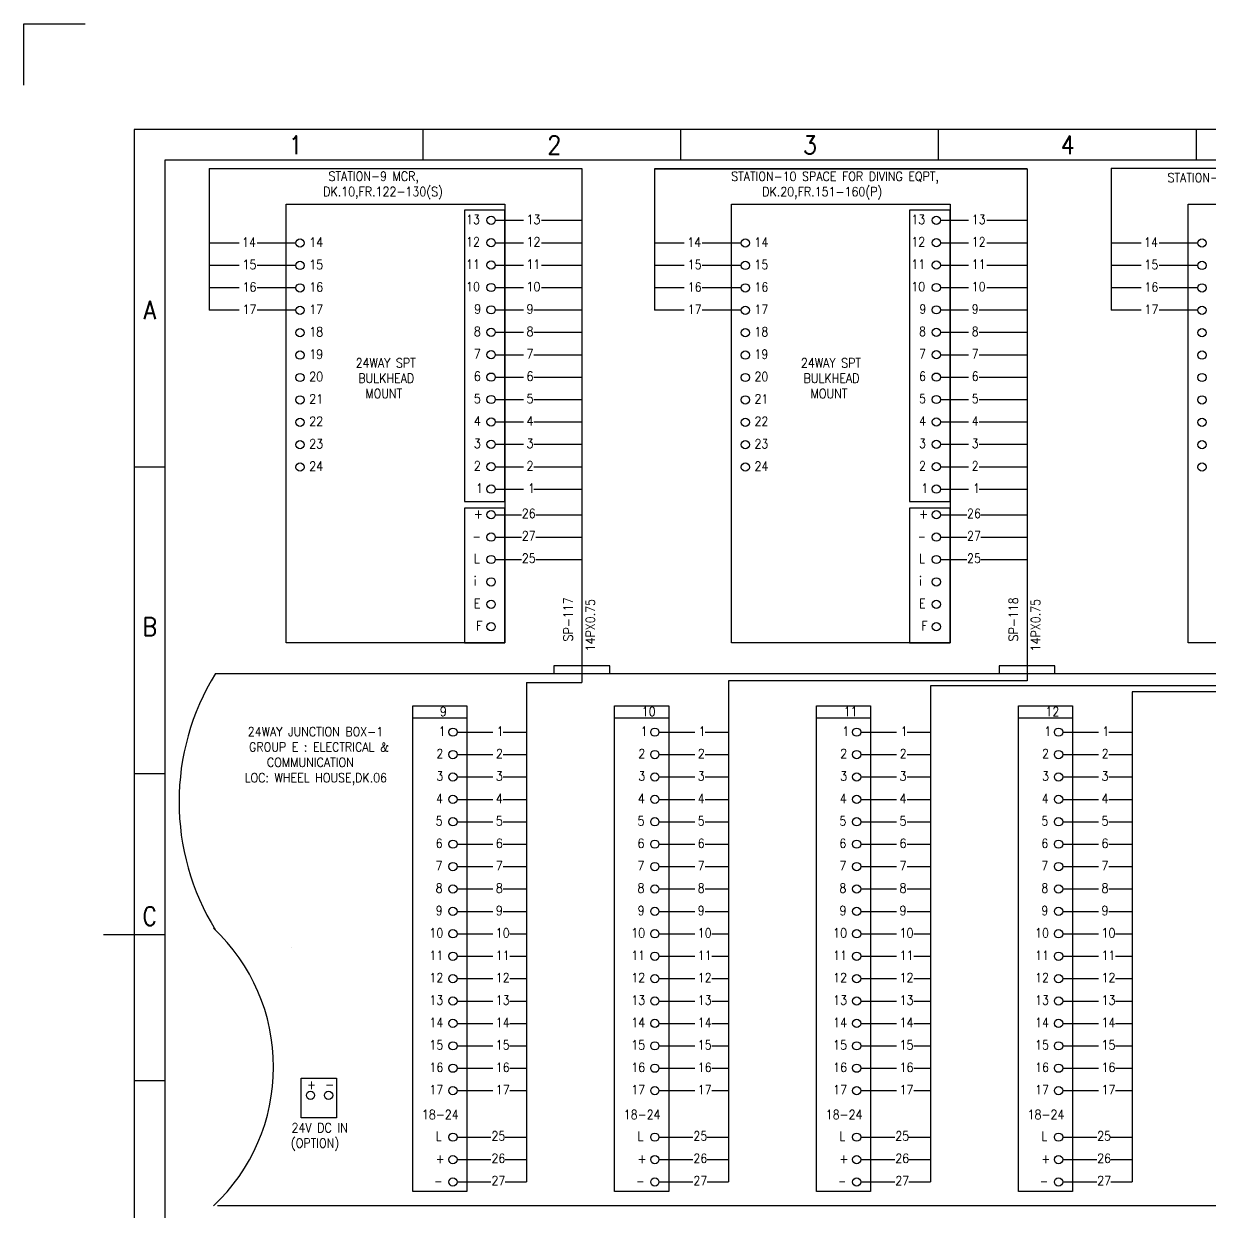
# Model space of a CAD drawing. Header units: inches. Extents: x 36 to 5114, y 9 to 306.
# Drawn here: x 3762.6 to 3955.8, y 112.6 to 306.1 of the extents above; entities that cross this region are included whole.
import ezdxf
from ezdxf.enums import TextEntityAlignment as Align

# ---------------------------------------------------------------- set-up
doc = ezdxf.new("R2010")
doc.units = ezdxf.units.IN
doc.header["$MEASUREMENT"] = 0
doc.layers.get('DEFPOINTS').update_dxf_attribs({"color": 251})
doc.layers.add('Border', color=6, linetype='Continuous')
doc.layers.add('TITLE', color=7, linetype='Continuous')
doc.layers.add('CON-050', color=3, linetype='Continuous', lineweight=50)
doc.styles.add('ROMANS', font='simplex.shx', dxfattribs={"width": 0.88})

# ---------------------------------------------------------------- blocks, each defined once
blk = doc.blocks.new('A3_BORDER')
at = {"linetype": 'Continuous'}
for p, q in [((173, 264.65), (173, 259.65)), ((5, 209.65), (0, 209.65)), ((5, 159.65), (0, 159.65)), ((5, 109.65), (0, 109.65))]:
    blk.add_line(p, q, dxfattribs=at)
at = {"color": 5, "linetype": 'Continuous'}
blk.add_line((5, 133.4), (-5, 133.4), dxfattribs=at)
at = {"layer": 'Border', "color": 7}
blk.add_lwpolyline([(0, 2.15), (384, 2.15), (384, 264.65), (0, 264.65)], close=True, dxfattribs=at)
at = {"layer": 'Border', "color": 6}
blk.add_lwpolyline([(5, 7.15), (379, 7.15), (379, 259.65), (5, 259.65)], close=True, dxfattribs=at)
at = {"layer": 'DEFPOINTS', "color": 5}
blk.add_lwpolyline([(-18, 271.9), (-18, 281.9), (-8, 281.9)], dxfattribs=at)
at = {"layer": 'TITLE', "color": 7}
for p, q in [((47, 264.65), (47, 259.75)), ((89, 264.65), (89, 259.75)), ((131, 264.65), (131, 259.75))]:
    blk.add_line(p, q, dxfattribs=at)
at = {"layer": 'TITLE', "color": 7, "style": 'ROMANS', "width": 0.88}
for s, p in [('1', (25.15, 260.65)), ('2', (67.3, 260.65)), ('3', (108.96, 260.65)), ('4', (150.96, 260.65))]:
    blk.add_text(s, height=3, dxfattribs=at).set_placement(p)
for s, p in [('A', (2.52, 235.26)), ('B', (2.52, 183.63)), ('C', (2.52, 136.45))]:
    blk.add_text(s, height=3, dxfattribs=at).set_placement(p, align=Align.MIDDLE_CENTER)

msp = doc.modelspace()

# ---------------------------------------------------------------- linework, layer by layer
for p, q in [((3939.8, 282.54), (3939.8, 259.39)), ((3939.8, 282.54), (4000.51, 282.54)), ((3792.84, 282.52), (3792.84, 259.39)), ((3792.84, 282.52), (3853.55, 282.52)), ((3853.55, 282.52), (3853.55, 198.75)), ((3926.08, 282.47), (3865.38, 282.47)), ((3865.38, 282.47), (3865.38, 259.39)), ((3865.38, 282.47), (3926.08, 282.47)), ((3926.08, 282.47), (3926.08, 199.03)), ((3844.55, 198.75), (3844.55, 117.34)), ((3844.55, 198.75), (3853.55, 198.75)), ((3877.44, 199.03), (3877.44, 117.34)), ((3926.08, 199.03), (3877.44, 199.03)), ((4000.51, 198.17), (3910.33, 198.17)), ((3910.33, 198.17), (3910.33, 117.34)), ((3943.22, 197.21), (3943.22, 117.34)), ((4072.78, 197.21), (3943.22, 197.21)), ((3826, 192.99), (3834.8, 192.99)), ((3858.89, 192.99), (3867.69, 192.99)), ((3891.79, 192.99), (3900.58, 192.99)), ((3924.68, 192.99), (3933.48, 192.99)), ((3806.27, 155.55), (3806.27, 155.55))]:
    msp.add_line(p, q)
for points in [[(3805.37, 276.69), (3841.02, 276.69), (3841.02, 205.22), (3805.37, 205.22)], [(3841.02, 275.72), (3834.4, 275.72), (3834.4, 228.25), (3841.02, 228.25)], [(3877.91, 276.69), (3913.56, 276.69), (3913.56, 205.22), (3877.91, 205.22)], [(3913.56, 275.72), (3906.94, 275.72), (3906.94, 228.25), (3913.56, 228.25)], [(3952.33, 276.69), (3987.98, 276.69), (3987.98, 205.22), (3952.33, 205.22)], [(3841.02, 227.17), (3834.4, 227.17), (3834.4, 205.22), (3841.02, 205.22)], [(3913.56, 227.17), (3906.94, 227.17), (3906.94, 205.22), (3913.56, 205.22)], [(3826, 194.91), (3834.8, 194.91), (3834.8, 115.77), (3826, 115.77)], [(3858.89, 194.91), (3867.69, 194.91), (3867.69, 115.77), (3858.89, 115.77)], [(3891.79, 194.91), (3900.58, 194.91), (3900.58, 115.77), (3891.79, 115.77)], [(3924.69, 194.91), (3933.48, 194.91), (3933.48, 115.77), (3924.68, 115.77)], [(3807.79, 134.27), (3813.58, 134.27), (3813.58, 127.82), (3807.79, 127.82)]]:
    msp.add_lwpolyline(points, close=True)
for points in [[(3858.1, 200.2), (3858.1, 201.47), (3849, 201.47), (3849, 200.2)], [(3930.63, 200.2), (3930.63, 201.47), (3921.53, 201.47), (3921.53, 200.2)], [(3793.87, 200.2), (4151.27, 200.2)], [(3806.27, 155.55), (3806.27, 155.55)], [(4151.27, 113.46), (3794.21, 113.46)]]:
    msp.add_lwpolyline(points)
for centre in [(3838.76, 274.06), (3911.29, 274.06), (3807.63, 270.35), (3838.76, 270.41), (3880.17, 270.35), (3911.29, 270.41), (3954.59, 270.35), (3807.63, 266.7), (3838.76, 266.76), (3880.17, 266.7), (3911.29, 266.76), (3954.59, 266.7), (3807.63, 263.04), (3838.76, 263.11), (3880.17, 263.04), (3911.29, 263.11), (3954.59, 263.04), (3807.63, 259.39), (3838.76, 259.46), (3880.17, 259.39), (3911.29, 259.46), (3954.59, 259.39), (3807.63, 255.74), (3838.76, 255.8), (3880.17, 255.74), (3911.29, 255.8), (3954.59, 255.74), (3807.63, 252.09), (3838.76, 252.15), (3880.17, 252.09), (3911.29, 252.15), (3954.59, 252.09), (3807.63, 248.44), (3838.76, 248.5), (3880.17, 248.44), (3911.29, 248.5), (3954.59, 248.44), (3807.63, 244.79), (3838.76, 244.85), (3880.17, 244.79), (3911.29, 244.85), (3954.59, 244.79), (3807.63, 241.14), (3838.76, 241.2), (3880.17, 241.14), (3911.29, 241.2), (3954.59, 241.14), (3807.63, 237.49), (3838.76, 237.55), (3880.17, 237.49), (3911.29, 237.55), (3954.59, 237.49), (3807.63, 233.84), (3838.76, 233.9), (3880.17, 233.84), (3911.29, 233.9), (3954.59, 233.84), (3838.76, 230.25), (3911.29, 230.25), (3838.76, 226.08), (3911.29, 226.08), (3838.76, 222.43), (3911.29, 222.43), (3838.76, 218.78), (3911.29, 218.78), (3838.76, 215.13), (3911.29, 215.13), (3838.76, 211.48), (3911.29, 211.48), (3838.76, 207.83), (3911.29, 207.83), (3832.54, 190.64), (3865.43, 190.64), (3898.32, 190.64), (3931.21, 190.64), (3832.54, 186.99), (3865.43, 186.99), (3898.32, 186.99), (3931.21, 186.99), (3832.54, 183.34), (3865.43, 183.34), (3898.32, 183.34), (3931.21, 183.34), (3832.54, 179.69), (3865.43, 179.69), (3898.32, 179.69), (3931.21, 179.69), (3832.54, 176.04), (3865.43, 176.04), (3898.32, 176.04), (3931.21, 176.04), (3832.54, 172.39), (3865.43, 172.39), (3898.32, 172.39), (3931.21, 172.39), (3832.54, 168.74), (3865.43, 168.74), (3898.32, 168.74), (3931.21, 168.74), (3832.54, 165.09), (3865.43, 165.09), (3898.32, 165.09), (3931.21, 165.09), (3832.54, 161.44), (3865.43, 161.44), (3898.32, 161.44), (3931.21, 161.44), (3832.54, 157.79), (3865.43, 157.79), (3898.32, 157.79), (3931.21, 157.79), (3832.54, 154.13), (3865.43, 154.13), (3898.32, 154.13), (3931.21, 154.13), (3832.54, 150.48), (3865.43, 150.48), (3898.32, 150.48), (3931.21, 150.48), (3832.54, 146.83), (3865.43, 146.83), (3898.32, 146.83), (3931.21, 146.83), (3832.54, 143.18), (3865.43, 143.18), (3898.32, 143.18), (3931.21, 143.18), (3832.54, 139.53), (3865.43, 139.53), (3898.32, 139.53), (3931.21, 139.53), (3832.54, 135.88), (3865.43, 135.88), (3898.32, 135.88), (3931.21, 135.88), (3809.34, 131.47), (3812.28, 131.47), (3832.54, 132.23), (3865.43, 132.23), (3898.32, 132.23), (3931.21, 132.23), (3832.54, 124.64), (3865.43, 124.64), (3898.32, 124.64), (3931.21, 124.64), (3832.54, 120.99), (3865.43, 120.99), (3898.32, 120.99), (3931.21, 120.99), (3832.54, 117.34), (3865.43, 117.34), (3898.32, 117.34), (3931.21, 117.34)]:
    msp.add_circle(centre, 0.671)
for centre, radius, start, end in [((3827.62, 179.3), 39.7, 148.2343, 211.7657), ((3772.3, 136.07), 31.02, 313.1975, 46.8025)]:
    msp.add_arc(centre, radius, start, end)
at = {"layer": 'CON-050', "color": 0, "lineweight": 25, "ltscale": 0.1}
for p, q in [((3839.43, 274.06), (3844.03, 274.06)), ((3846.97, 274.06), (3853.55, 274.06)), ((3911.97, 274.06), (3916.56, 274.06)), ((3919.5, 274.06), (3926.08, 274.06)), ((3797.69, 270.35), (3792.84, 270.35)), ((3806.96, 270.35), (3800.63, 270.35)), ((3839.43, 270.41), (3844.03, 270.41)), ((3846.97, 270.41), (3853.55, 270.41)), ((3870.23, 270.35), (3865.38, 270.35)), ((3879.5, 270.35), (3873.16, 270.35)), ((3911.97, 270.41), (3916.56, 270.41)), ((3919.5, 270.41), (3926.08, 270.41)), ((3944.65, 270.35), (3939.8, 270.35)), ((3953.92, 270.35), (3947.58, 270.35)), ((3797.69, 266.7), (3792.84, 266.7)), ((3806.96, 266.7), (3800.63, 266.7)), ((3839.43, 266.76), (3844.03, 266.76)), ((3846.97, 266.76), (3853.55, 266.76)), ((3870.23, 266.7), (3865.38, 266.7)), ((3879.5, 266.7), (3873.16, 266.7)), ((3911.97, 266.76), (3916.56, 266.76)), ((3919.5, 266.76), (3926.08, 266.76)), ((3944.65, 266.7), (3939.8, 266.7)), ((3953.92, 266.7), (3947.58, 266.7)), ((3797.69, 263.04), (3792.84, 263.04)), ((3806.96, 263.04), (3800.63, 263.04)), ((3839.43, 263.11), (3844.03, 263.11)), ((3846.97, 263.11), (3853.55, 263.11)), ((3870.23, 263.04), (3865.38, 263.04)), ((3879.5, 263.04), (3873.16, 263.04)), ((3911.97, 263.11), (3916.56, 263.11)), ((3919.5, 263.11), (3926.08, 263.11)), ((3944.65, 263.04), (3939.8, 263.04)), ((3953.92, 263.04), (3947.58, 263.04)), ((3797.69, 259.39), (3792.84, 259.39)), ((3806.96, 259.39), (3800.63, 259.39)), ((3839.43, 259.46), (3844.03, 259.46)), ((3845.73, 259.46), (3853.55, 259.46)), ((3870.23, 259.39), (3865.38, 259.39)), ((3879.5, 259.39), (3873.16, 259.39)), ((3911.97, 259.46), (3916.56, 259.46)), ((3918.26, 259.46), (3926.08, 259.46)), ((3944.65, 259.39), (3939.8, 259.39)), ((3953.92, 259.39), (3947.58, 259.39)), ((3839.43, 255.8), (3844.03, 255.8)), ((3845.73, 255.8), (3853.55, 255.8)), ((3911.97, 255.8), (3916.56, 255.8)), ((3918.26, 255.8), (3926.08, 255.8)), ((3839.43, 252.15), (3844.03, 252.15)), ((3845.73, 252.15), (3853.55, 252.15)), ((3911.97, 252.15), (3916.56, 252.15)), ((3918.26, 252.15), (3926.08, 252.15)), ((3839.43, 248.5), (3844.03, 248.5)), ((3845.73, 248.5), (3853.55, 248.5)), ((3911.97, 248.5), (3916.56, 248.5)), ((3918.26, 248.5), (3926.08, 248.5)), ((3839.43, 244.85), (3844.03, 244.85)), ((3845.73, 244.85), (3853.55, 244.85)), ((3911.97, 244.85), (3916.56, 244.85)), ((3918.26, 244.85), (3926.08, 244.85)), ((3839.43, 241.2), (3844.03, 241.2)), ((3845.73, 241.2), (3853.55, 241.2)), ((3911.97, 241.2), (3916.56, 241.2)), ((3918.26, 241.2), (3926.08, 241.2)), ((3839.43, 237.55), (3844.03, 237.55)), ((3845.73, 237.55), (3853.55, 237.55)), ((3911.97, 237.55), (3916.56, 237.55)), ((3918.26, 237.55), (3926.08, 237.55)), ((3839.43, 233.9), (3844.03, 233.9)), ((3845.73, 233.9), (3853.55, 233.9)), ((3911.97, 233.9), (3916.56, 233.9)), ((3918.26, 233.9), (3926.08, 233.9)), ((3839.43, 230.25), (3844.03, 230.25)), ((3845.73, 230.25), (3853.55, 230.25)), ((3911.97, 230.25), (3916.56, 230.25)), ((3918.26, 230.25), (3926.08, 230.25)), ((3839.43, 226.08), (3843.72, 226.08)), ((3846.03, 226.08), (3853.55, 226.08)), ((3911.97, 226.08), (3916.26, 226.08)), ((3918.57, 226.08), (3926.08, 226.08)), ((3839.43, 222.43), (3843.72, 222.43)), ((3846.03, 222.43), (3853.55, 222.43)), ((3911.97, 222.43), (3916.26, 222.43)), ((3918.57, 222.43), (3926.08, 222.43)), ((3839.43, 218.78), (3843.72, 218.78)), ((3846.03, 218.78), (3853.55, 218.78)), ((3911.97, 218.78), (3916.26, 218.78)), ((3918.57, 218.78), (3926.08, 218.78)), ((3833.21, 190.64), (3839.05, 190.64)), ((3840.75, 190.64), (3844.55, 190.64)), ((3866.1, 190.64), (3871.94, 190.64)), ((3873.64, 190.64), (3877.44, 190.64)), ((3898.99, 190.64), (3904.83, 190.64)), ((3906.53, 190.64), (3910.33, 190.64)), ((3931.89, 190.64), (3937.73, 190.64)), ((3939.42, 190.64), (3943.22, 190.64)), ((3833.21, 186.99), (3839.05, 186.99)), ((3840.75, 186.99), (3844.55, 186.99)), ((3866.1, 186.99), (3871.94, 186.99)), ((3873.64, 186.99), (3877.44, 186.99)), ((3898.99, 186.99), (3904.83, 186.99)), ((3906.53, 186.99), (3910.33, 186.99)), ((3931.89, 186.99), (3937.73, 186.99)), ((3939.42, 186.99), (3943.22, 186.99)), ((3833.21, 183.34), (3839.05, 183.34)), ((3840.75, 183.34), (3844.55, 183.34)), ((3866.1, 183.34), (3871.94, 183.34)), ((3873.64, 183.34), (3877.44, 183.34)), ((3898.99, 183.34), (3904.83, 183.34)), ((3906.53, 183.34), (3910.33, 183.34)), ((3931.89, 183.34), (3937.73, 183.34)), ((3939.42, 183.34), (3943.22, 183.34)), ((3833.21, 179.69), (3839.05, 179.69)), ((3840.75, 179.69), (3844.55, 179.69)), ((3866.1, 179.69), (3871.94, 179.69)), ((3873.64, 179.69), (3877.44, 179.69)), ((3898.99, 179.69), (3904.83, 179.69)), ((3906.53, 179.69), (3910.33, 179.69)), ((3931.89, 179.69), (3937.73, 179.69)), ((3939.42, 179.69), (3943.22, 179.69)), ((3833.21, 176.04), (3839.05, 176.04)), ((3840.75, 176.04), (3844.55, 176.04)), ((3866.1, 176.04), (3871.94, 176.04)), ((3873.64, 176.04), (3877.44, 176.04)), ((3898.99, 176.04), (3904.83, 176.04)), ((3906.53, 176.04), (3910.33, 176.04)), ((3931.89, 176.04), (3937.73, 176.04)), ((3939.42, 176.04), (3943.22, 176.04)), ((3833.21, 172.39), (3839.05, 172.39)), ((3840.75, 172.39), (3844.55, 172.39)), ((3866.1, 172.39), (3871.94, 172.39)), ((3873.64, 172.39), (3877.44, 172.39)), ((3898.99, 172.39), (3904.83, 172.39)), ((3906.53, 172.39), (3910.33, 172.39)), ((3931.89, 172.39), (3937.73, 172.39)), ((3939.42, 172.39), (3943.22, 172.39)), ((3833.21, 168.74), (3839.05, 168.74)), ((3840.75, 168.74), (3844.55, 168.74)), ((3866.1, 168.74), (3871.94, 168.74)), ((3873.64, 168.74), (3877.44, 168.74)), ((3898.99, 168.74), (3904.83, 168.74)), ((3906.53, 168.74), (3910.33, 168.74)), ((3931.89, 168.74), (3937.73, 168.74)), ((3939.42, 168.74), (3943.22, 168.74)), ((3833.21, 165.09), (3839.05, 165.09)), ((3840.75, 165.09), (3844.55, 165.09)), ((3866.1, 165.09), (3871.94, 165.09)), ((3873.64, 165.09), (3877.44, 165.09)), ((3898.99, 165.09), (3904.83, 165.09)), ((3906.53, 165.09), (3910.33, 165.09)), ((3931.89, 165.09), (3937.73, 165.09)), ((3939.42, 165.09), (3943.22, 165.09)), ((3833.21, 161.44), (3839.05, 161.44)), ((3840.75, 161.44), (3844.55, 161.44)), ((3866.1, 161.44), (3871.94, 161.44)), ((3873.64, 161.44), (3877.44, 161.44)), ((3898.99, 161.44), (3904.83, 161.44)), ((3906.53, 161.44), (3910.33, 161.44)), ((3931.89, 161.44), (3937.73, 161.44)), ((3939.42, 161.44), (3943.22, 161.44)), ((3833.21, 157.79), (3839.05, 157.79)), ((3841.83, 157.79), (3844.55, 157.79)), ((3866.1, 157.79), (3871.94, 157.79)), ((3874.72, 157.79), (3877.44, 157.79)), ((3898.99, 157.79), (3904.83, 157.79)), ((3907.61, 157.79), (3910.33, 157.79)), ((3931.89, 157.79), (3937.73, 157.79)), ((3940.51, 157.79), (3943.22, 157.79)), ((3833.21, 154.13), (3839.05, 154.13)), ((3841.83, 154.13), (3844.55, 154.13)), ((3866.1, 154.13), (3871.94, 154.13)), ((3874.72, 154.13), (3877.44, 154.13)), ((3898.99, 154.13), (3904.83, 154.13)), ((3907.61, 154.13), (3910.33, 154.13)), ((3931.89, 154.13), (3937.73, 154.13)), ((3940.51, 154.13), (3943.22, 154.13)), ((3833.21, 150.48), (3839.05, 150.48)), ((3841.83, 150.48), (3844.55, 150.48)), ((3866.1, 150.48), (3871.94, 150.48)), ((3874.72, 150.48), (3877.44, 150.48)), ((3898.99, 150.48), (3904.83, 150.48)), ((3907.61, 150.48), (3910.33, 150.48)), ((3931.89, 150.48), (3937.73, 150.48)), ((3940.51, 150.48), (3943.22, 150.48)), ((3833.21, 146.83), (3839.05, 146.83)), ((3841.83, 146.83), (3844.55, 146.83)), ((3866.1, 146.83), (3871.94, 146.83)), ((3874.72, 146.83), (3877.44, 146.83)), ((3898.99, 146.83), (3904.83, 146.83)), ((3907.61, 146.83), (3910.33, 146.83)), ((3931.89, 146.83), (3937.73, 146.83)), ((3940.51, 146.83), (3943.22, 146.83)), ((3833.21, 143.18), (3839.05, 143.18)), ((3841.83, 143.18), (3844.55, 143.18)), ((3866.1, 143.18), (3871.94, 143.18)), ((3874.72, 143.18), (3877.44, 143.18)), ((3898.99, 143.18), (3904.83, 143.18)), ((3907.61, 143.18), (3910.33, 143.18)), ((3931.89, 143.18), (3937.73, 143.18)), ((3940.51, 143.18), (3943.22, 143.18)), ((3833.21, 139.53), (3839.05, 139.53)), ((3841.83, 139.53), (3844.55, 139.53)), ((3866.1, 139.53), (3871.94, 139.53)), ((3874.72, 139.53), (3877.44, 139.53)), ((3898.99, 139.53), (3904.83, 139.53)), ((3907.61, 139.53), (3910.33, 139.53)), ((3931.89, 139.53), (3937.73, 139.53)), ((3940.51, 139.53), (3943.22, 139.53)), ((3833.21, 135.88), (3839.05, 135.88)), ((3841.83, 135.88), (3844.55, 135.88)), ((3866.1, 135.88), (3871.94, 135.88)), ((3874.72, 135.88), (3877.44, 135.88)), ((3898.99, 135.88), (3904.83, 135.88)), ((3907.61, 135.88), (3910.33, 135.88)), ((3931.89, 135.88), (3937.73, 135.88)), ((3940.51, 135.88), (3943.22, 135.88)), ((3833.21, 132.23), (3839.05, 132.23)), ((3841.83, 132.23), (3844.55, 132.23)), ((3866.1, 132.23), (3871.94, 132.23)), ((3874.72, 132.23), (3877.44, 132.23)), ((3898.99, 132.23), (3904.83, 132.23)), ((3907.61, 132.23), (3910.33, 132.23)), ((3931.89, 132.23), (3937.73, 132.23)), ((3940.51, 132.23), (3943.22, 132.23)), ((3833.21, 124.64), (3838.74, 124.64)), ((3841.05, 124.64), (3844.55, 124.64)), ((3866.1, 124.64), (3871.63, 124.64)), ((3873.94, 124.64), (3877.44, 124.64)), ((3898.99, 124.64), (3904.53, 124.64)), ((3906.84, 124.64), (3910.33, 124.64)), ((3931.89, 124.64), (3937.42, 124.64)), ((3939.73, 124.64), (3943.22, 124.64)), ((3833.21, 120.99), (3838.74, 120.99)), ((3841.05, 120.99), (3844.55, 120.99)), ((3866.1, 120.99), (3871.63, 120.99)), ((3873.94, 120.99), (3877.44, 120.99)), ((3898.99, 120.99), (3904.53, 120.99)), ((3906.84, 120.99), (3910.33, 120.99)), ((3931.89, 120.99), (3937.42, 120.99)), ((3939.73, 120.99), (3943.22, 120.99)), ((3833.21, 117.34), (3838.74, 117.34)), ((3841.05, 117.34), (3844.55, 117.34)), ((3866.1, 117.34), (3871.63, 117.34)), ((3873.94, 117.34), (3877.44, 117.34)), ((3898.99, 117.34), (3904.53, 117.34)), ((3906.84, 117.34), (3910.33, 117.34)), ((3931.89, 117.34), (3937.42, 117.34)), ((3939.73, 117.34), (3943.22, 117.34))]:
    msp.add_line(p, q, dxfattribs=at)

# ---------------------------------------------------------------- block references
at = {"linetype": 'Continuous'}
msp.add_blockref('A3_BORDER', (3780.62, 24.19), dxfattribs=at)

# ---------------------------------------------------------------- texts
at = {"layer": 'CON-050', "color": 0, "lineweight": 25, "char_height": 1.5, "attachment_point": 1, "style": 'ROMANS'}
for s, width, insert in [('{\\Fromans|c0;\\W1.744; \\W0.88;STATION-9 MCR,\\P DK.10,FR.122-130(S)}', 21.4493, (3810.49, 281.99)), ('{\\Fromans|c0; STATION-10 SPACE FOR DIVING EQPT,\\P{\\W5.78785; }DK.20,FR.151-160(P)}', 38.6093, (3876.98, 281.97)), ('{\\Fromans|c0; STATION-11 SWITCH BOARD ROOM DIVE SYSTEM,\\P\\W5.1044;  \\W0.88;DK.20,FR.73-84(P)}', 49.3579, (3948.07, 281.76)), ('{\\Fromans|c0;13}', 2.3407, (3834.69, 274.95)), ('{\\Fromans|c0;13}', 1.0836, (3844.53, 274.95)), ('{\\Fromans|c0;13}', 2.3407, (3907.22, 274.95)), ('{\\Fromans|c0;13}', 1.0836, (3917.06, 274.95)), ('{\\Fromans|c0;14}', 1.0836, (3798.19, 271.24)), ('{\\Fromans|c0;14}', 2.3407, (3809.13, 271.24)), ('{\\Fromans|c0;12}', 2.3407, (3834.69, 271.3)), ('{\\Fromans|c0;12}', 1.0836, (3844.53, 271.3)), ('{\\Fromans|c0;14}', 1.0836, (3870.73, 271.24)), ('{\\Fromans|c0;14}', 2.3407, (3881.67, 271.24)), ('{\\Fromans|c0;12}', 2.3407, (3907.22, 271.3)), ('{\\Fromans|c0;12}', 1.0836, (3917.06, 271.3)), ('{\\Fromans|c0;14}', 1.0836, (3945.15, 271.24)), ('{\\Fromans|c0;15}', 1.5, (3798.26, 267.59)), ('{\\Fromans|c0;15}', 2.3407, (3809.13, 267.59)), ('{\\Fromans|c0;11}', 2.3407, (3834.69, 267.65)), ('{\\Fromans|c0;11}', 1.0836, (3844.53, 267.65)), ('{\\Fromans|c0;15}', 1.5, (3870.79, 267.59)), ('{\\Fromans|c0;15}', 2.3407, (3881.67, 267.59)), ('{\\Fromans|c0;11}', 2.3407, (3907.22, 267.65)), ('{\\Fromans|c0;11}', 1.0836, (3917.06, 267.65)), ('{\\Fromans|c0;15}', 1.5, (3945.21, 267.59)), ('{\\Fromans|c0;16}', 1.5, (3798.26, 263.94)), ('{\\Fromans|c0;16}', 2.3407, (3809.13, 263.94)), ('{\\Fromans|c0;10}', 2.3407, (3834.69, 264)), ('{\\Fromans|c0;10}', 1.0836, (3844.53, 264)), ('{\\Fromans|c0;16}', 1.5, (3870.79, 263.94)), ('{\\Fromans|c0;16}', 2.3407, (3881.67, 263.94)), ('{\\Fromans|c0;10}', 2.3407, (3907.22, 264)), ('{\\Fromans|c0;10}', 1.0836, (3917.06, 264)), ('{\\Fromans|c0;16}', 1.5, (3945.21, 263.94)), ('{\\Fromans|c0;17}', 1.5, (3798.26, 260.29)), ('{\\Fromans|c0;17}', 2.3407, (3809.13, 260.29)), ('{\\Fromans|c0;9}', 1.0207, (3836.01, 260.35)), ('{\\Fromans|c0;9}', 1.0836, (3844.53, 260.35)), ('{\\Fromans|c0;17}', 1.5, (3870.79, 260.29)), ('{\\Fromans|c0;17}', 2.3407, (3881.67, 260.29)), ('{\\Fromans|c0;9}', 1.0207, (3908.54, 260.35)), ('{\\Fromans|c0;9}', 1.0836, (3917.06, 260.35)), ('{\\Fromans|c0;17}', 1.5, (3945.21, 260.29)), ('{\\Fromans|c0;18}', 2.3407, (3809.13, 256.64)), ('{\\Fromans|c0;8}', 1.0836, (3835.95, 256.7)), ('{\\Fromans|c0;8}', 1.0836, (3844.53, 256.7)), ('{\\Fromans|c0;18}', 2.3407, (3881.67, 256.64)), ('{\\Fromans|c0;8}', 1.0836, (3908.48, 256.7)), ('{\\Fromans|c0;8}', 1.0836, (3917.06, 256.7)), ('{\\Fromans|c0;19}', 2.3407, (3809.13, 252.99)), ('{\\Fromans|c0;7}', 1.0836, (3835.95, 253.05)), ('{\\Fromans|c0;7}', 1.0836, (3844.53, 253.05)), ('{\\Fromans|c0;19}', 2.3407, (3881.67, 252.99)), ('{\\Fromans|c0;7}', 1.0836, (3908.48, 253.05)), ('{\\Fromans|c0;7}', 1.0836, (3917.06, 253.05)), ('{\\Fromans|c0;\\W1.3057; \\W0.88;24WAY SPT\\P{\\W1.72476; }BULKHEAD \\P{\\W2.83523; }MOUNT}', 14.8543, (3815.35, 251.57)), ('{\\Fromans|c0;\\W1.3057; \\W0.88;24WAY SPT\\P{\\W1.72476; }BULKHEAD \\P{\\W2.83523; }MOUNT}', 14.8543, (3887.89, 251.57)), ('{\\Fromans|c0;20}', 2.3407, (3809.13, 249.34)), ('{\\Fromans|c0;6}', 1.0836, (3835.95, 249.4)), ('{\\Fromans|c0;6}', 1.0836, (3844.53, 249.4)), ('{\\Fromans|c0;20}', 2.3407, (3881.67, 249.34)), ('{\\Fromans|c0;6}', 1.0836, (3908.48, 249.4)), ('{\\Fromans|c0;6}', 1.0836, (3917.06, 249.4)), ('{\\Fromans|c0;21}', 2.3407, (3809.13, 245.69)), ('{\\Fromans|c0;5}', 1.0836, (3835.95, 245.75)), ('{\\Fromans|c0;5}', 1.0836, (3844.53, 245.75)), ('{\\Fromans|c0;21}', 2.3407, (3881.67, 245.69)), ('{\\Fromans|c0;5}', 1.0836, (3908.48, 245.75)), ('{\\Fromans|c0;5}', 1.0836, (3917.06, 245.75)), ('{\\Fromans|c0;22}', 2.3407, (3809.13, 242.04)), ('{\\Fromans|c0;4}', 1.1464, (3835.96, 242.1)), ('{\\Fromans|c0;4}', 1.0836, (3844.53, 242.1)), ('{\\Fromans|c0;22}', 2.3407, (3881.67, 242.04)), ('{\\Fromans|c0;4}', 1.1464, (3908.49, 242.1)), ('{\\Fromans|c0;4}', 1.0836, (3917.06, 242.1)), ('{\\Fromans|c0;23}', 2.3407, (3809.13, 238.39)), ('{\\Fromans|c0;3}', 1.0836, (3835.95, 238.45)), ('{\\Fromans|c0;3}', 1.0836, (3844.53, 238.45)), ('{\\Fromans|c0;23}', 2.3407, (3881.67, 238.39)), ('{\\Fromans|c0;3}', 1.0836, (3908.48, 238.45)), ('{\\Fromans|c0;3}', 1.0836, (3917.06, 238.45)), ('{\\Fromans|c0;24}', 2.3407, (3809.13, 234.73)), ('{\\Fromans|c0;2}', 1.0836, (3835.95, 234.8)), ('{\\Fromans|c0;2}', 1.0836, (3844.53, 234.8)), ('{\\Fromans|c0;24}', 2.3407, (3881.67, 234.73)), ('{\\Fromans|c0;2}', 1.0836, (3908.48, 234.8)), ('{\\Fromans|c0;2}', 1.0836, (3917.06, 234.8)), ('{\\Fromans|c0;1}', 0.7064, (3836.32, 231.15)), ('{\\Fromans|c0;1}', 0.7064, (3844.77, 231.15)), ('{\\Fromans|c0;1}', 0.7064, (3908.86, 231.15)), ('{\\Fromans|c0;1}', 0.7064, (3917.3, 231.15)), ('{\\Fromans|c0;+}', 1.3979, (3835.95, 226.98)), ('{\\Fromans|c0;26}', 1.9636, (3843.76, 227.04)), ('{\\Fromans|c0;+}', 1.3979, (3908.48, 226.98)), ('{\\Fromans|c0;26}', 1.9636, (3916.3, 227.04)), ('{\\Fromans|c0;27}', 1.9636, (3843.76, 223.39)), ('{\\Fromans|c0;27}', 1.9636, (3916.3, 223.39)), ('{\\Fromans|c0; _}', 1.3979, (3835.95, 224.08)), ('{\\Fromans|c0; _}', 1.3979, (3908.48, 224.08)), ('{\\Fromans|c0;L}', 1.1464, (3835.96, 219.68)), ('{\\Fromans|c0;25}', 1.9636, (3843.76, 219.74)), ('{\\Fromans|c0;L}', 1.1464, (3908.49, 219.68)), ('{\\Fromans|c0;25}', 1.9636, (3916.3, 219.74)), ('{\\Fromans|c0;i}', 0.3293, (3835.95, 216.02)), ('{\\Fromans|c0;i}', 0.3293, (3908.48, 216.02)), ('{\\Fromans|c0;E}', 1.5, (3835.95, 212.37)), ('{\\Fromans|c0;E}', 1.5, (3908.48, 212.37)), ('{\\Fromans|c0;F}', 0.7064, (3836.32, 208.72)), ('{\\Fromans|c0;F}', 0.7064, (3908.86, 208.72)), ('{\\Fromans|c0;9}', 0.9419, (3830.41, 194.76)), ('{\\Fromans|c0;10}', 0.9419, (3863.3, 194.76)), ('{\\Fromans|c0;11}', 0.9419, (3896.19, 194.76)), ('{\\Fromans|c0;12}', 0.9419, (3929.08, 194.76)), ('{\\Fromans|c0;\\W0.67548; \\W0.88;24WAY JUNCTION BOX-1\\P GROUP E : ELECTRICAL & \\P{\\W3.71357; }COMMUNICATION\\P{\\W0.151666; }LOC: WHEEL HOUSE,DK.06}', 26.415, (3798.42, 191.47)), ('{\\Fromans|c0;1}', 0.7064, (3830.22, 191.54)), ('{\\Fromans|c0;1}', 0.7064, (3839.69, 191.54)), ('{\\Fromans|c0;1}', 0.7064, (3863.12, 191.54)), ('{\\Fromans|c0;1}', 0.7064, (3872.59, 191.54)), ('{\\Fromans|c0;1}', 0.7064, (3896.01, 191.54)), ('{\\Fromans|c0;1}', 0.7064, (3905.48, 191.54)), ('{\\Fromans|c0;1}', 0.7064, (3928.9, 191.54)), ('{\\Fromans|c0;1}', 0.7064, (3938.37, 191.54)), ('{\\Fromans|c0;2}', 1.0836, (3829.85, 187.89)), ('{\\Fromans|c0;2}', 1.0836, (3839.55, 187.89)), ('{\\Fromans|c0;2}', 1.0836, (3862.74, 187.89)), ('{\\Fromans|c0;2}', 1.0836, (3872.44, 187.89)), ('{\\Fromans|c0;2}', 1.0836, (3895.63, 187.89)), ('{\\Fromans|c0;2}', 1.0836, (3905.33, 187.89)), ('{\\Fromans|c0;2}', 1.0836, (3928.53, 187.89)), ('{\\Fromans|c0;2}', 1.0836, (3938.23, 187.89)), ('{\\Fromans|c0;3}', 1.0836, (3829.85, 184.24)), ('{\\Fromans|c0;3}', 0.7064, (3839.53, 184.24)), ('{\\Fromans|c0;3}', 1.0836, (3862.74, 184.24)), ('{\\Fromans|c0;3}', 0.7064, (3872.42, 184.24)), ('{\\Fromans|c0;3}', 1.0836, (3895.63, 184.24)), ('{\\Fromans|c0;3}', 0.7064, (3905.31, 184.24)), ('{\\Fromans|c0;3}', 1.0836, (3928.53, 184.24)), ('{\\Fromans|c0;3}', 0.7064, (3938.21, 184.24)), ('{\\Fromans|c0;4}', 1.1464, (3829.78, 180.58)), ('{\\Fromans|c0;4}', 0.7064, (3839.53, 180.58)), ('{\\Fromans|c0;4}', 1.1464, (3862.68, 180.58)), ('{\\Fromans|c0;4}', 0.7064, (3872.42, 180.58)), ('{\\Fromans|c0;4}', 1.1464, (3895.57, 180.58)), ('{\\Fromans|c0;4}', 0.7064, (3905.31, 180.58)), ('{\\Fromans|c0;4}', 1.1464, (3928.46, 180.58)), ('{\\Fromans|c0;4}', 0.7064, (3938.21, 180.58)), ('{\\Fromans|c0;5}', 1.0836, (3829.72, 176.93)), ('{\\Fromans|c0;5}', 0.7064, (3839.53, 176.93)), ('{\\Fromans|c0;5}', 1.0836, (3862.61, 176.93)), ('{\\Fromans|c0;5}', 0.7064, (3872.42, 176.93)), ('{\\Fromans|c0;5}', 1.0836, (3895.51, 176.93)), ('{\\Fromans|c0;5}', 0.7064, (3905.31, 176.93)), ('{\\Fromans|c0;5}', 1.0836, (3928.4, 176.93)), ('{\\Fromans|c0;5}', 0.7064, (3938.21, 176.93)), ('{\\Fromans|c0;6}', 1.0836, (3829.72, 173.28)), ('{\\Fromans|c0;6}', 0.7064, (3839.53, 173.28)), ('{\\Fromans|c0;6}', 1.0836, (3862.61, 173.28)), ('{\\Fromans|c0;6}', 0.7064, (3872.42, 173.28)), ('{\\Fromans|c0;6}', 1.0836, (3895.51, 173.28)), ('{\\Fromans|c0;6}', 0.7064, (3905.31, 173.28)), ('{\\Fromans|c0;6}', 1.0836, (3928.4, 173.28)), ('{\\Fromans|c0;6}', 0.7064, (3938.21, 173.28)), ('{\\Fromans|c0;7}', 1.0836, (3829.72, 169.63)), ('{\\Fromans|c0;7}', 0.7064, (3839.53, 169.63)), ('{\\Fromans|c0;7}', 1.0836, (3862.61, 169.63)), ('{\\Fromans|c0;7}', 0.7064, (3872.42, 169.63)), ('{\\Fromans|c0;7}', 1.0836, (3895.51, 169.63)), ('{\\Fromans|c0;7}', 0.7064, (3905.31, 169.63)), ('{\\Fromans|c0;7}', 1.0836, (3928.4, 169.63)), ('{\\Fromans|c0;7}', 0.7064, (3938.21, 169.63)), ('{\\Fromans|c0;8}', 1.0836, (3829.72, 165.98)), ('{\\Fromans|c0;8}', 0.7064, (3839.53, 165.98)), ('{\\Fromans|c0;8}', 1.0836, (3862.61, 165.98)), ('{\\Fromans|c0;8}', 0.7064, (3872.42, 165.98)), ('{\\Fromans|c0;8}', 1.0836, (3895.51, 165.98)), ('{\\Fromans|c0;8}', 0.7064, (3905.31, 165.98)), ('{\\Fromans|c0;8}', 1.0836, (3928.4, 165.98)), ('{\\Fromans|c0;8}', 0.7064, (3938.21, 165.98)), ('{\\Fromans|c0;9}', 1.0207, (3829.73, 162.33)), ('{\\Fromans|c0;9}', 0.7064, (3839.53, 162.33)), ('{\\Fromans|c0;9}', 1.0207, (3862.63, 162.33)), ('{\\Fromans|c0;9}', 0.7064, (3872.42, 162.33)), ('{\\Fromans|c0;9}', 1.0207, (3895.52, 162.33)), ('{\\Fromans|c0;9}', 0.7064, (3905.31, 162.33)), ('{\\Fromans|c0;9}', 1.0207, (3928.41, 162.33)), ('{\\Fromans|c0;9}', 0.7064, (3938.21, 162.33)), ('{\\Fromans|c0;10}', 2.0547, (3828.7, 158.68)), ('{\\Fromans|c0;10}', 0.7064, (3839.53, 158.68)), ('{\\Fromans|c0;10}', 2.0547, (3861.59, 158.68)), ('{\\Fromans|c0;10}', 0.7064, (3872.42, 158.68)), ('{\\Fromans|c0;10}', 2.0547, (3894.49, 158.68)), ('{\\Fromans|c0;10}', 0.7064, (3905.31, 158.68)), ('{\\Fromans|c0;10}', 2.0547, (3927.38, 158.68)), ('{\\Fromans|c0;10}', 0.7064, (3938.21, 158.68)), ('{\\Fromans|c0;11}', 1.9636, (3828.7, 155.03)), ('{\\Fromans|c0;11}', 1.5, (3839.53, 155.03)), ('{\\Fromans|c0;11}', 1.9636, (3861.59, 155.03)), ('{\\Fromans|c0;11}', 1.5, (3872.42, 155.03)), ('{\\Fromans|c0;11}', 1.9636, (3894.49, 155.03)), ('{\\Fromans|c0;11}', 1.5, (3905.31, 155.03)), ('{\\Fromans|c0;11}', 1.9636, (3927.38, 155.03)), ('{\\Fromans|c0;11}', 1.5, (3938.21, 155.03)), ('{\\Fromans|c0;12}', 2.0547, (3828.7, 151.38)), ('{\\Fromans|c0;12}', 1.5, (3839.53, 151.38)), ('{\\Fromans|c0;12}', 2.0547, (3861.59, 151.38)), ('{\\Fromans|c0;12}', 1.5, (3872.42, 151.38)), ('{\\Fromans|c0;12}', 2.0547, (3894.49, 151.38)), ('{\\Fromans|c0;12}', 1.5, (3905.31, 151.38)), ('{\\Fromans|c0;12}', 2.0547, (3927.38, 151.38)), ('{\\Fromans|c0;12}', 1.5, (3938.21, 151.38)), ('{\\Fromans|c0;13}', 2.0547, (3828.7, 147.73)), ('{\\Fromans|c0;13}', 1.5, (3839.53, 147.73)), ('{\\Fromans|c0;13}', 2.0547, (3861.59, 147.73)), ('{\\Fromans|c0;13}', 1.5, (3872.42, 147.73)), ('{\\Fromans|c0;13}', 2.0547, (3894.49, 147.73)), ('{\\Fromans|c0;13}', 1.5, (3905.31, 147.73)), ('{\\Fromans|c0;13}', 2.0547, (3927.38, 147.73)), ('{\\Fromans|c0;13}', 1.5, (3938.21, 147.73)), ('{\\Fromans|c0;14}', 2.0547, (3828.7, 144.08)), ('{\\Fromans|c0;14}', 1.5, (3839.53, 144.08)), ('{\\Fromans|c0;14}', 2.0547, (3861.59, 144.08)), ('{\\Fromans|c0;14}', 1.5, (3872.42, 144.08)), ('{\\Fromans|c0;14}', 2.0547, (3894.49, 144.08)), ('{\\Fromans|c0;14}', 1.5, (3905.31, 144.08)), ('{\\Fromans|c0;14}', 2.0547, (3927.38, 144.08)), ('{\\Fromans|c0;14}', 1.5, (3938.21, 144.08)), ('{\\Fromans|c0;15}', 2.0547, (3828.7, 140.43)), ('{\\Fromans|c0;15}', 1.5, (3839.53, 140.43)), ('{\\Fromans|c0;15}', 2.0547, (3861.59, 140.43)), ('{\\Fromans|c0;15}', 1.5, (3872.42, 140.43)), ('{\\Fromans|c0;15}', 2.0547, (3894.49, 140.43)), ('{\\Fromans|c0;15}', 1.5, (3905.31, 140.43)), ('{\\Fromans|c0;15}', 2.0547, (3927.38, 140.43)), ('{\\Fromans|c0;15}', 1.5, (3938.21, 140.43)), ('{\\Fromans|c0;16}', 2.0547, (3828.7, 136.78)), ('{\\Fromans|c0;16}', 1.5, (3839.53, 136.78)), ('{\\Fromans|c0;16}', 2.0547, (3861.59, 136.78)), ('{\\Fromans|c0;16}', 1.5, (3872.42, 136.78)), ('{\\Fromans|c0;16}', 2.0547, (3894.49, 136.78)), ('{\\Fromans|c0;16}', 1.5, (3905.31, 136.78)), ('{\\Fromans|c0;16}', 2.0547, (3927.38, 136.78)), ('{\\Fromans|c0;16}', 1.5, (3938.21, 136.78)), ('{\\Fromans|c0;+}', 1.3979, (3808.77, 133.95)), ('{\\Fromans|c0;-}', 1.3979, (3811.71, 133.95)), ('{\\Fromans|c0;17}', 2.0547, (3828.7, 133.13)), ('{\\Fromans|c0;17}', 1.5, (3839.53, 133.13)), ('{\\Fromans|c0;17}', 2.0547, (3861.59, 133.13)), ('{\\Fromans|c0;17}', 1.5, (3872.42, 133.13)), ('{\\Fromans|c0;17}', 2.0547, (3894.49, 133.13)), ('{\\Fromans|c0;17}', 1.5, (3905.31, 133.13)), ('{\\Fromans|c0;17}', 2.0547, (3927.38, 133.13)), ('{\\Fromans|c0;17}', 1.5, (3938.21, 133.13)), ('{\\Fromans|c0;18-24}', 6.5521, (3827.48, 129.07)), ('{\\Fromans|c0;18-24}', 6.5521, (3860.37, 129.07)), ('{\\Fromans|c0;18-24}', 6.5521, (3893.27, 129.07)), ('{\\Fromans|c0;18-24}', 6.5521, (3926.16, 129.07)), ('{\\Fromans|c0; 24V DC IN\\P{\\W0.780238; }(OPTION)}', 10.575, (3805.34, 126.93)), ('{\\Fromans|c0;L}', 1.0207, (3829.72, 125.54)), ('{\\Fromans|c0;25}', 2.3407, (3838.82, 125.6)), ('{\\Fromans|c0;L}', 1.0207, (3862.61, 125.54)), ('{\\Fromans|c0;25}', 2.3407, (3871.71, 125.6)), ('{\\Fromans|c0;L}', 1.0207, (3895.51, 125.54)), ('{\\Fromans|c0;25}', 2.3407, (3904.61, 125.6)), ('{\\Fromans|c0;L}', 1.0207, (3928.4, 125.54)), ('{\\Fromans|c0;25}', 2.3407, (3937.5, 125.6)), ('{\\Fromans|c0;26}', 2.3407, (3838.82, 121.95)), ('{\\Fromans|c0;26}', 2.3407, (3871.71, 121.95)), ('{\\Fromans|c0;26}', 2.3407, (3904.61, 121.95)), ('{\\Fromans|c0;26}', 2.3407, (3937.5, 121.95)), ('{\\Fromans|c0;+}', 1.3979, (3829.72, 121.88)), ('{\\Fromans|c0;+}', 1.3979, (3862.61, 121.88)), ('{\\Fromans|c0;+}', 1.3979, (3895.51, 121.88)), ('{\\Fromans|c0;+}', 1.3979, (3928.4, 121.88)), ('{\\Fromans|c0;27}', 2.3407, (3838.82, 118.3)), ('{\\Fromans|c0;27}', 2.3407, (3871.71, 118.3)), ('{\\Fromans|c0;27}', 2.3407, (3904.61, 118.3)), ('{\\Fromans|c0;27}', 2.3407, (3937.5, 118.3)), ('{\\Fromans|c0; _}', 1.3979, (3829.72, 118.99)), ('{\\Fromans|c0; _}', 1.3979, (3862.61, 118.99)), ('{\\Fromans|c0; _}', 1.3979, (3895.51, 118.99)), ('{\\Fromans|c0; _}', 1.3979, (3928.4, 118.99))]:
    msp.add_mtext_dynamic_manual_height_columns(s, width=width, gutter_width=437.5, heights=[0], dxfattribs=dict(at, insert=insert))
at = {"layer": 'CON-050', "color": 0, "lineweight": 25, "char_height": 1.5, "attachment_point": 1, "rotation": 90, "style": 'ROMANS'}
for s, width, insert in [('SP-117', 9.8257, (3850.56, 205.42)), ('14PX0.75', 11.8371, (3854.17, 203.8)), ('SP-118', 9.8257, (3923.1, 205.42)), ('14PX0.75', 11.8371, (3926.71, 203.8))]:
    msp.add_mtext_dynamic_manual_height_columns(s, width=width, gutter_width=437.5, heights=[0], dxfattribs=dict(at, insert=insert))

doc.saveas('drawing.dxf')
